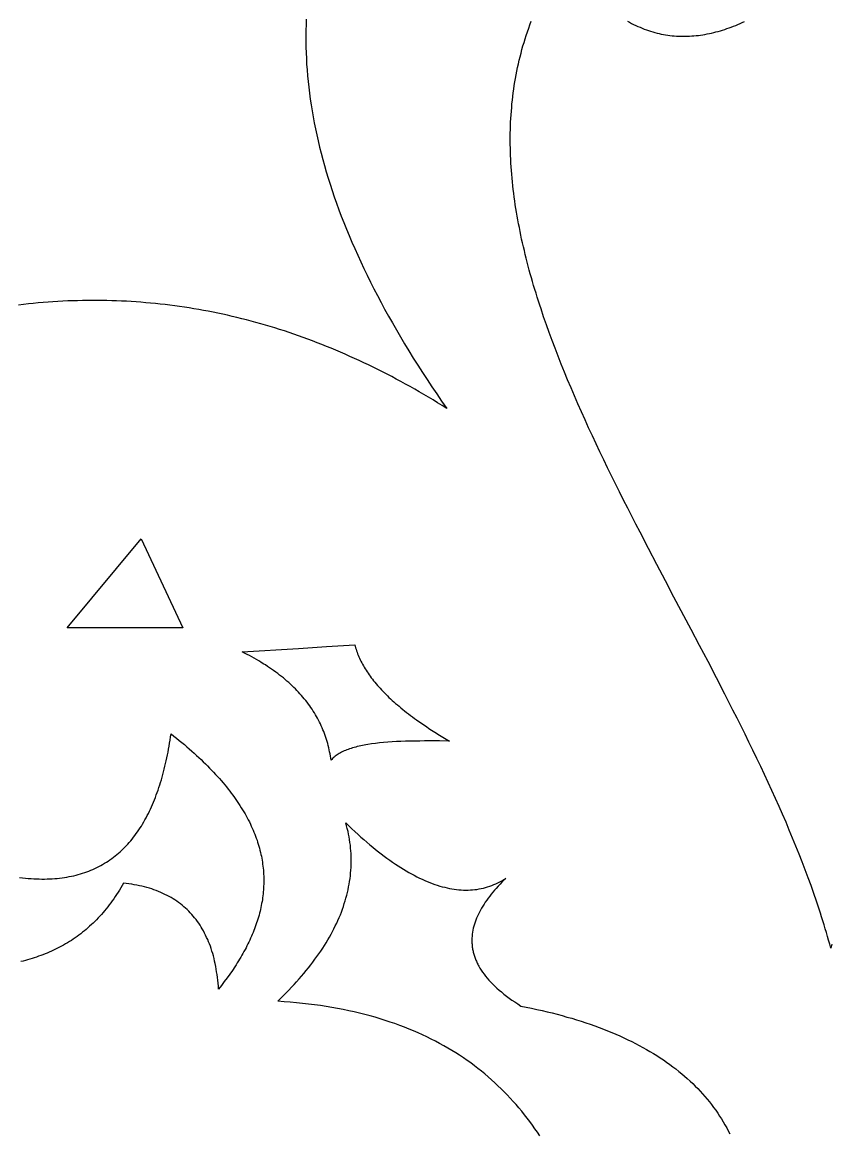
# Model space of a CAD drawing. Extents: x -4113 to -3113, y 1469 to 2469.
# Drawn here: x -3839.8 to -3759.7, y 1705.8 to 1816.1 of the extents above; entities that cross this region are included whole.
import ezdxf

# ---------------------------------------------------------------- set-up
doc = ezdxf.new("R2010")
doc.units = 0
doc.layers.add('PLAN_1', color=18, linetype='CONTINUOUS')

msp = doc.modelspace()

# ---------------------------------------------------------------- linework, layer by layer
at = {"layer": 'PLAN_1'}
for points in [[(-3811.69, 1816.36), (-3811.71, 1815.81), (-3811.72, 1815.26), (-3811.73, 1814.7), (-3811.73, 1814.14), (-3811.72, 1813.59), (-3811.7, 1813.02), (-3811.68, 1812.46), (-3811.65, 1811.89), (-3811.61, 1811.32), (-3811.56, 1810.75), (-3811.51, 1810.17), (-3811.44, 1809.6), (-3811.37, 1809.02), (-3811.29, 1808.43), (-3811.21, 1807.85), (-3811.11, 1807.26), (-3811.01, 1806.67), (-3810.9, 1806.07), (-3810.78, 1805.48), (-3810.65, 1804.88), (-3810.51, 1804.28), (-3810.37, 1803.67), (-3810.22, 1803.06), (-3810.05, 1802.45), (-3809.89, 1801.84), (-3809.71, 1801.22), (-3809.52, 1800.6), (-3809.32, 1799.98), (-3809.12, 1799.36), (-3808.91, 1798.73), (-3808.69, 1798.1), (-3808.46, 1797.46), (-3808.22, 1796.83), (-3807.97, 1796.19), (-3807.71, 1795.54), (-3807.44, 1794.9), (-3807.17, 1794.25), (-3806.89, 1793.6), (-3806.59, 1792.94), (-3806.29, 1792.29), (-3805.98, 1791.62), (-3805.66, 1790.96), (-3805.33, 1790.29), (-3804.99, 1789.62), (-3804.64, 1788.95), (-3804.28, 1788.27), (-3803.92, 1787.59), (-3803.54, 1786.91), (-3803.15, 1786.23), (-3802.76, 1785.54), (-3802.35, 1784.84), (-3801.94, 1784.15), (-3801.51, 1783.45), (-3801.08, 1782.75), (-3800.63, 1782.04), (-3800.18, 1781.33), (-3799.72, 1780.62), (-3799.24, 1779.91), (-3798.76, 1779.19), (-3798.27, 1778.47), (-3797.76, 1777.74), (-3798.22, 1778.03), (-3798.67, 1778.31), (-3799.12, 1778.59), (-3799.58, 1778.86), (-3800.03, 1779.13), (-3800.49, 1779.39), (-3800.94, 1779.66), (-3801.4, 1779.92), (-3801.85, 1780.17), (-3802.31, 1780.42), (-3802.77, 1780.67), (-3803.22, 1780.91), (-3803.68, 1781.15), (-3804.14, 1781.38), (-3804.6, 1781.62), (-3805.06, 1781.84), (-3805.52, 1782.07), (-3805.98, 1782.29), (-3806.44, 1782.5), (-3806.9, 1782.71), (-3807.36, 1782.92), (-3807.82, 1783.13), (-3808.28, 1783.33), (-3808.75, 1783.52), (-3809.21, 1783.72), (-3809.67, 1783.91), (-3810.14, 1784.09), (-3810.6, 1784.27), (-3811.07, 1784.45), (-3811.53, 1784.62), (-3812, 1784.79), (-3812.46, 1784.96), (-3812.93, 1785.12), (-3813.39, 1785.28), (-3813.86, 1785.44), (-3814.33, 1785.59), (-3814.8, 1785.73), (-3815.27, 1785.88), (-3815.74, 1786.02), (-3816.2, 1786.15), (-3816.67, 1786.28), (-3817.14, 1786.41), (-3817.61, 1786.53), (-3818.09, 1786.65), (-3818.56, 1786.77), (-3819.03, 1786.88), (-3819.5, 1786.99), (-3819.97, 1787.09), (-3820.45, 1787.2), (-3820.92, 1787.29), (-3821.4, 1787.39), (-3821.87, 1787.47), (-3822.34, 1787.56), (-3822.82, 1787.64), (-3823.3, 1787.72), (-3823.77, 1787.79), (-3824.25, 1787.86), (-3824.72, 1787.93), (-3825.2, 1787.99), (-3825.68, 1788.05), (-3826.16, 1788.1), (-3826.64, 1788.15), (-3827.12, 1788.2), (-3827.6, 1788.24), (-3828.08, 1788.28), (-3828.56, 1788.32), (-3829.04, 1788.35), (-3829.52, 1788.38), (-3830, 1788.4), (-3830.48, 1788.42), (-3830.96, 1788.44), (-3831.45, 1788.45), (-3831.93, 1788.46), (-3832.41, 1788.46), (-3832.9, 1788.46), (-3833.38, 1788.46), (-3833.87, 1788.45), (-3834.35, 1788.44), (-3834.84, 1788.43), (-3835.33, 1788.41), (-3835.81, 1788.39), (-3836.3, 1788.36), (-3836.79, 1788.33), (-3837.28, 1788.3), (-3837.76, 1788.26), (-3838.25, 1788.22), (-3838.74, 1788.17), (-3839.23, 1788.12), (-3839.72, 1788.07), (-3840.21, 1788.01)], [(-3759.6, 1724.62), (-3759.7, 1724.24), (-3759.81, 1724.62), (-3759.92, 1725.01), (-3760.02, 1725.39), (-3760.14, 1725.78), (-3760.25, 1726.16), (-3760.37, 1726.55), (-3760.49, 1726.94), (-3760.61, 1727.32), (-3760.73, 1727.71), (-3760.86, 1728.1), (-3760.98, 1728.49), (-3761.11, 1728.88), (-3761.38, 1729.65), (-3761.66, 1730.43), (-3761.94, 1731.21), (-3762.23, 1732), (-3762.53, 1732.78), (-3762.84, 1733.56), (-3763.15, 1734.35), (-3763.48, 1735.13), (-3763.81, 1735.92), (-3764.14, 1736.71), (-3764.48, 1737.5), (-3764.83, 1738.29), (-3765.18, 1739.08), (-3765.54, 1739.87), (-3765.91, 1740.67), (-3766.28, 1741.46), (-3766.65, 1742.25), (-3767.03, 1743.05), (-3767.42, 1743.85), (-3767.81, 1744.64), (-3768.2, 1745.44), (-3768.59, 1746.24), (-3768.99, 1747.04), (-3769.4, 1747.84), (-3769.8, 1748.63), (-3770.21, 1749.43), (-3771.04, 1751.04), (-3771.87, 1752.64), (-3772.71, 1754.24), (-3773.55, 1755.84), (-3775.25, 1759.05), (-3776.09, 1760.66), (-3776.93, 1762.26), (-3777.77, 1763.86), (-3778.6, 1765.47), (-3779.02, 1766.27), (-3779.42, 1767.07), (-3779.83, 1767.87), (-3780.24, 1768.67), (-3780.64, 1769.47), (-3781.03, 1770.26), (-3781.43, 1771.06), (-3781.82, 1771.86), (-3782.2, 1772.65), (-3782.58, 1773.45), (-3782.96, 1774.25), (-3783.33, 1775.04), (-3783.7, 1775.83), (-3784.06, 1776.63), (-3784.41, 1777.42), (-3784.76, 1778.21), (-3785.11, 1779), (-3785.44, 1779.79), (-3785.78, 1780.58), (-3786.1, 1781.36), (-3786.42, 1782.15), (-3786.73, 1782.93), (-3787.03, 1783.72), (-3787.32, 1784.5), (-3787.61, 1785.28), (-3787.89, 1786.06), (-3788.16, 1786.84), (-3788.42, 1787.62), (-3788.54, 1788.01), (-3788.67, 1788.39), (-3788.79, 1788.78), (-3788.91, 1789.17), (-3789.03, 1789.56), (-3789.15, 1789.94), (-3789.26, 1790.33), (-3789.37, 1790.71), (-3789.48, 1791.1), (-3789.58, 1791.48), (-3789.69, 1791.87), (-3789.79, 1792.25), (-3789.89, 1792.64), (-3789.98, 1793.02), (-3790.07, 1793.4), (-3790.16, 1793.78), (-3790.25, 1794.17), (-3790.34, 1794.55), (-3790.42, 1794.93), (-3790.5, 1795.31), (-3790.57, 1795.69), (-3790.65, 1796.07), (-3790.72, 1796.45), (-3790.78, 1796.83), (-3790.85, 1797.21), (-3790.91, 1797.59), (-3790.97, 1797.96), (-3791.02, 1798.34), (-3791.08, 1798.72), (-3791.13, 1799.09), (-3791.17, 1799.47), (-3791.21, 1799.84), (-3791.25, 1800.22), (-3791.29, 1800.59), (-3791.32, 1800.97), (-3791.35, 1801.34), (-3791.38, 1801.71), (-3791.4, 1802.08), (-3791.42, 1802.46), (-3791.44, 1802.83), (-3791.45, 1803.2), (-3791.46, 1803.57), (-3791.47, 1803.94), (-3791.47, 1804.31), (-3791.47, 1804.68), (-3791.47, 1805.04), (-3791.46, 1805.41), (-3791.45, 1805.78), (-3791.43, 1806.14), (-3791.41, 1806.51), (-3791.39, 1806.87), (-3791.36, 1807.24), (-3791.33, 1807.6), (-3791.3, 1807.97), (-3791.26, 1808.33), (-3791.22, 1808.69), (-3791.17, 1809.05), (-3791.12, 1809.41), (-3791.07, 1809.77), (-3791.01, 1810.13), (-3790.95, 1810.49), (-3790.88, 1810.85), (-3790.81, 1811.21), (-3790.74, 1811.57), (-3790.66, 1811.92), (-3790.58, 1812.28), (-3790.49, 1812.63), (-3790.4, 1812.99), (-3790.31, 1813.34), (-3790.21, 1813.7), (-3790.1, 1814.05), (-3789.99, 1814.4), (-3789.88, 1814.75), (-3789.77, 1815.1), (-3789.64, 1815.45), (-3789.52, 1815.8), (-3789.39, 1816.15)], [(-3779.86, 1816.17), (-3779.65, 1816.05), (-3779.45, 1815.94), (-3779.24, 1815.84), (-3779.03, 1815.73), (-3778.82, 1815.64), (-3778.61, 1815.55), (-3778.4, 1815.46), (-3778.19, 1815.38), (-3777.98, 1815.3), (-3777.77, 1815.23), (-3777.56, 1815.16), (-3777.35, 1815.09), (-3777.14, 1815.03), (-3776.92, 1814.98), (-3776.71, 1814.93), (-3776.5, 1814.88), (-3776.28, 1814.84), (-3776.07, 1814.8), (-3775.85, 1814.77), (-3775.64, 1814.74), (-3775.42, 1814.72), (-3775.21, 1814.7), (-3774.99, 1814.68), (-3774.77, 1814.67), (-3774.56, 1814.66), (-3774.34, 1814.66), (-3774.12, 1814.66), (-3773.91, 1814.67), (-3773.69, 1814.67), (-3773.47, 1814.69), (-3773.26, 1814.7), (-3773.04, 1814.73), (-3772.82, 1814.75), (-3772.6, 1814.78), (-3772.39, 1814.81), (-3772.17, 1814.85), (-3771.95, 1814.89), (-3771.73, 1814.93), (-3771.51, 1814.98), (-3771.3, 1815.03), (-3771.08, 1815.09), (-3770.86, 1815.15), (-3770.64, 1815.21), (-3770.43, 1815.27), (-3770.21, 1815.34), (-3769.99, 1815.42), (-3769.77, 1815.49), (-3769.56, 1815.57), (-3769.34, 1815.66), (-3769.12, 1815.74), (-3768.91, 1815.83), (-3768.69, 1815.93), (-3768.48, 1816.02), (-3768.26, 1816.12)], [(-3840.1, 1731.23), (-3839.81, 1731.2), (-3839.53, 1731.17), (-3839.25, 1731.14), (-3838.97, 1731.12), (-3838.7, 1731.11), (-3838.43, 1731.09), (-3838.16, 1731.09), (-3837.9, 1731.08), (-3837.64, 1731.08), (-3837.38, 1731.09), (-3837.12, 1731.1), (-3836.87, 1731.11), (-3836.62, 1731.13), (-3836.38, 1731.15), (-3836.13, 1731.17), (-3835.89, 1731.2), (-3835.65, 1731.24), (-3835.42, 1731.27), (-3835.19, 1731.32), (-3834.96, 1731.36), (-3834.73, 1731.41), (-3834.51, 1731.47), (-3834.29, 1731.52), (-3834.07, 1731.59), (-3833.86, 1731.65), (-3833.65, 1731.72), (-3833.44, 1731.8), (-3833.23, 1731.87), (-3833.03, 1731.96), (-3832.83, 1732.04), (-3832.63, 1732.13), (-3832.44, 1732.23), (-3832.24, 1732.32), (-3832.05, 1732.42), (-3831.87, 1732.53), (-3831.68, 1732.64), (-3831.5, 1732.75), (-3831.32, 1732.87), (-3831.15, 1732.99), (-3830.97, 1733.11), (-3830.8, 1733.24), (-3830.63, 1733.37), (-3830.47, 1733.5), (-3830.3, 1733.64), (-3830.14, 1733.79), (-3829.98, 1733.93), (-3829.83, 1734.08), (-3829.68, 1734.23), (-3829.53, 1734.39), (-3829.38, 1734.55), (-3829.23, 1734.71), (-3829.09, 1734.88), (-3828.95, 1735.05), (-3828.81, 1735.23), (-3828.68, 1735.4), (-3828.54, 1735.59), (-3828.41, 1735.77), (-3828.28, 1735.96), (-3828.16, 1736.15), (-3828.03, 1736.34), (-3827.91, 1736.54), (-3827.8, 1736.74), (-3827.68, 1736.95), (-3827.57, 1737.16), (-3827.45, 1737.37), (-3827.34, 1737.58), (-3827.24, 1737.8), (-3827.13, 1738.02), (-3827.03, 1738.25), (-3826.93, 1738.48), (-3826.83, 1738.71), (-3826.74, 1738.94), (-3826.64, 1739.18), (-3826.55, 1739.42), (-3826.46, 1739.66), (-3826.38, 1739.91), (-3826.29, 1740.16), (-3826.21, 1740.41), (-3826.13, 1740.67), (-3826.05, 1740.93), (-3825.98, 1741.19), (-3825.9, 1741.45), (-3825.83, 1741.72), (-3825.76, 1741.99), (-3825.7, 1742.27), (-3825.63, 1742.54), (-3825.57, 1742.82), (-3825.51, 1743.11), (-3825.45, 1743.39), (-3825.39, 1743.68), (-3825.34, 1743.97), (-3825.28, 1744.27), (-3825.23, 1744.56), (-3825.18, 1744.86), (-3825.14, 1745.17), (-3825.09, 1745.47), (-3824.82, 1745.26), (-3824.55, 1745.04), (-3824.29, 1744.83), (-3824.03, 1744.62), (-3823.77, 1744.41), (-3823.53, 1744.19), (-3823.28, 1743.98), (-3823.04, 1743.77), (-3822.8, 1743.56), (-3822.57, 1743.35), (-3822.34, 1743.14), (-3822.12, 1742.93), (-3821.9, 1742.72), (-3821.68, 1742.51), (-3821.47, 1742.3), (-3821.27, 1742.09), (-3821.07, 1741.88), (-3820.87, 1741.67), (-3820.67, 1741.46), (-3820.48, 1741.25), (-3820.3, 1741.04), (-3820.12, 1740.84), (-3819.94, 1740.63), (-3819.77, 1740.42), (-3819.6, 1740.21), (-3819.43, 1740.01), (-3819.27, 1739.8), (-3819.12, 1739.59), (-3818.96, 1739.39), (-3818.81, 1739.18), (-3818.67, 1738.98), (-3818.53, 1738.77), (-3818.39, 1738.57), (-3818.26, 1738.36), (-3818.13, 1738.16), (-3818, 1737.96), (-3817.88, 1737.75), (-3817.76, 1737.55), (-3817.65, 1737.35), (-3817.54, 1737.14), (-3817.43, 1736.94), (-3817.33, 1736.74), (-3817.23, 1736.54), (-3817.14, 1736.33), (-3817.05, 1736.13), (-3816.96, 1735.93), (-3816.87, 1735.73), (-3816.79, 1735.53), (-3816.72, 1735.33), (-3816.64, 1735.13), (-3816.57, 1734.93), (-3816.51, 1734.73), (-3816.44, 1734.53), (-3816.38, 1734.33), (-3816.33, 1734.13), (-3816.28, 1733.93), (-3816.23, 1733.73), (-3816.18, 1733.53), (-3816.14, 1733.34), (-3816.1, 1733.14), (-3816.07, 1732.94), (-3816.03, 1732.74), (-3816.01, 1732.55), (-3815.98, 1732.35), (-3815.96, 1732.15), (-3815.94, 1731.96), (-3815.93, 1731.76), (-3815.91, 1731.56), (-3815.9, 1731.37), (-3815.9, 1731.17), (-3815.9, 1730.98), (-3815.9, 1730.78), (-3815.9, 1730.59), (-3815.91, 1730.39), (-3815.92, 1730.2), (-3815.93, 1730), (-3815.95, 1729.81), (-3815.97, 1729.61), (-3815.99, 1729.42), (-3816.01, 1729.23), (-3816.04, 1729.03), (-3816.07, 1728.84), (-3816.11, 1728.65), (-3816.15, 1728.46), (-3816.19, 1728.26), (-3816.23, 1728.07), (-3816.27, 1727.88), (-3816.32, 1727.69), (-3816.37, 1727.5), (-3816.43, 1727.3), (-3816.49, 1727.11), (-3816.55, 1726.92), (-3816.61, 1726.73), (-3816.67, 1726.54), (-3816.74, 1726.35), (-3816.81, 1726.16), (-3816.89, 1725.97), (-3816.96, 1725.78), (-3817.04, 1725.59), (-3817.12, 1725.4), (-3817.21, 1725.21), (-3817.29, 1725.02), (-3817.38, 1724.83), (-3817.47, 1724.65), (-3817.57, 1724.46), (-3817.66, 1724.27), (-3817.76, 1724.08), (-3817.86, 1723.89), (-3817.97, 1723.7), (-3818.07, 1723.52), (-3818.18, 1723.33), (-3818.29, 1723.14), (-3818.41, 1722.96), (-3818.52, 1722.77), (-3818.64, 1722.58), (-3818.76, 1722.39), (-3819.01, 1722.02), (-3819.27, 1721.65), (-3819.53, 1721.28), (-3819.81, 1720.91), (-3820.09, 1720.54), (-3820.38, 1720.17), (-3820.4, 1720.47), (-3820.43, 1720.76), (-3820.45, 1721.05), (-3820.49, 1721.33), (-3820.52, 1721.61), (-3820.57, 1721.88), (-3820.61, 1722.16), (-3820.66, 1722.42), (-3820.71, 1722.69), (-3820.77, 1722.94), (-3820.83, 1723.2), (-3820.89, 1723.45), (-3820.96, 1723.7), (-3821.04, 1723.94), (-3821.11, 1724.18), (-3821.19, 1724.41), (-3821.28, 1724.64), (-3821.37, 1724.86), (-3821.46, 1725.08), (-3821.56, 1725.3), (-3821.66, 1725.51), (-3821.76, 1725.72), (-3821.87, 1725.93), (-3821.99, 1726.13), (-3822.1, 1726.32), (-3822.22, 1726.51), (-3822.35, 1726.7), (-3822.48, 1726.88), (-3822.61, 1727.06), (-3822.75, 1727.24), (-3822.89, 1727.41), (-3823.03, 1727.57), (-3823.18, 1727.74), (-3823.34, 1727.89), (-3823.49, 1728.05), (-3823.65, 1728.2), (-3823.82, 1728.34), (-3823.99, 1728.48), (-3824.16, 1728.62), (-3824.34, 1728.75), (-3824.52, 1728.88), (-3824.71, 1729.01), (-3824.89, 1729.13), (-3825.09, 1729.24), (-3825.29, 1729.35), (-3825.49, 1729.46), (-3825.69, 1729.56), (-3825.9, 1729.66), (-3826.11, 1729.76), (-3826.33, 1729.85), (-3826.55, 1729.93), (-3826.78, 1730.02), (-3827.01, 1730.1), (-3827.24, 1730.17), (-3827.48, 1730.24), (-3827.72, 1730.3), (-3827.97, 1730.37), (-3828.22, 1730.42), (-3828.47, 1730.48), (-3828.73, 1730.52), (-3828.99, 1730.57), (-3829.26, 1730.61), (-3829.53, 1730.65), (-3829.8, 1730.68), (-3829.93, 1730.44), (-3830.07, 1730.21), (-3830.2, 1729.99), (-3830.34, 1729.77), (-3830.48, 1729.55), (-3830.62, 1729.34), (-3830.77, 1729.13), (-3830.91, 1728.92), (-3831.06, 1728.72), (-3831.21, 1728.52), (-3831.36, 1728.32), (-3831.52, 1728.13), (-3831.67, 1727.94), (-3831.83, 1727.75), (-3831.99, 1727.57), (-3832.15, 1727.39), (-3832.31, 1727.22), (-3832.48, 1727.05), (-3832.65, 1726.88), (-3832.81, 1726.72), (-3832.98, 1726.56), (-3833.16, 1726.4), (-3833.33, 1726.24), (-3833.51, 1726.09), (-3833.68, 1725.95), (-3833.86, 1725.8), (-3834.04, 1725.66), (-3834.23, 1725.52), (-3834.41, 1725.39), (-3834.6, 1725.26), (-3834.78, 1725.13), (-3834.97, 1725), (-3835.16, 1724.88), (-3835.36, 1724.76), (-3835.55, 1724.65), (-3835.75, 1724.54), (-3835.94, 1724.43), (-3836.14, 1724.32), (-3836.34, 1724.22), (-3836.55, 1724.12), (-3836.75, 1724.02), (-3836.95, 1723.92), (-3837.16, 1723.83), (-3837.37, 1723.74), (-3837.58, 1723.66), (-3837.79, 1723.57), (-3838, 1723.49), (-3838.22, 1723.42), (-3838.43, 1723.34), (-3838.65, 1723.27), (-3838.87, 1723.2), (-3839.09, 1723.14), (-3839.31, 1723.07), (-3839.53, 1723.01), (-3839.76, 1722.95), (-3839.99, 1722.9)], [(-3788.54, 1705.61), (-3788.78, 1705.97), (-3789.03, 1706.32), (-3789.28, 1706.68), (-3789.54, 1707.03), (-3789.8, 1707.37), (-3790.06, 1707.71), (-3790.33, 1708.05), (-3790.61, 1708.38), (-3790.89, 1708.71), (-3791.18, 1709.03), (-3791.47, 1709.35), (-3791.76, 1709.67), (-3792.07, 1709.98), (-3792.37, 1710.28), (-3792.69, 1710.59), (-3793, 1710.88), (-3793.33, 1711.18), (-3793.66, 1711.46), (-3793.99, 1711.75), (-3794.33, 1712.03), (-3794.68, 1712.3), (-3795.03, 1712.57), (-3795.39, 1712.84), (-3795.75, 1713.1), (-3796.12, 1713.35), (-3796.5, 1713.6), (-3796.88, 1713.85), (-3797.27, 1714.09), (-3797.66, 1714.32), (-3798.06, 1714.55), (-3798.47, 1714.78), (-3798.89, 1715), (-3799.31, 1715.21), (-3799.73, 1715.42), (-3800.16, 1715.63), (-3800.6, 1715.83), (-3801.05, 1716.02), (-3801.5, 1716.21), (-3801.96, 1716.39), (-3802.43, 1716.57), (-3802.9, 1716.74), (-3803.38, 1716.9), (-3803.87, 1717.06), (-3804.36, 1717.22), (-3804.86, 1717.37), (-3805.37, 1717.51), (-3805.89, 1717.65), (-3806.41, 1717.78), (-3806.94, 1717.9), (-3807.48, 1718.02), (-3808.02, 1718.13), (-3808.58, 1718.24), (-3809.14, 1718.34), (-3809.7, 1718.44), (-3810.28, 1718.53), (-3810.86, 1718.61), (-3811.45, 1718.68), (-3812.05, 1718.75), (-3812.65, 1718.82), (-3813.27, 1718.87), (-3813.89, 1718.92), (-3814.52, 1718.97), (-3814.23, 1719.24), (-3813.95, 1719.52), (-3813.68, 1719.8), (-3813.41, 1720.07), (-3813.15, 1720.35), (-3812.89, 1720.63), (-3812.64, 1720.9), (-3812.39, 1721.18), (-3812.15, 1721.46), (-3811.92, 1721.73), (-3811.69, 1722.01), (-3811.46, 1722.29), (-3811.25, 1722.56), (-3811.04, 1722.84), (-3810.83, 1723.12), (-3810.63, 1723.39), (-3810.44, 1723.67), (-3810.25, 1723.94), (-3810.06, 1724.22), (-3809.89, 1724.5), (-3809.71, 1724.77), (-3809.55, 1725.05), (-3809.39, 1725.33), (-3809.23, 1725.6), (-3809.09, 1725.88), (-3808.94, 1726.15), (-3808.81, 1726.43), (-3808.67, 1726.71), (-3808.55, 1726.98), (-3808.43, 1727.26), (-3808.31, 1727.54), (-3808.21, 1727.81), (-3808.1, 1728.09), (-3808.01, 1728.36), (-3807.92, 1728.64), (-3807.83, 1728.92), (-3807.75, 1729.19), (-3807.68, 1729.47), (-3807.61, 1729.74), (-3807.54, 1730.02), (-3807.49, 1730.3), (-3807.44, 1730.57), (-3807.39, 1730.85), (-3807.35, 1731.12), (-3807.32, 1731.4), (-3807.29, 1731.68), (-3807.27, 1731.95), (-3807.25, 1732.23), (-3807.24, 1732.5), (-3807.23, 1732.78), (-3807.23, 1733.06), (-3807.24, 1733.33), (-3807.25, 1733.61), (-3807.27, 1733.88), (-3807.29, 1734.16), (-3807.32, 1734.43), (-3807.36, 1734.71), (-3807.4, 1734.99), (-3807.44, 1735.26), (-3807.5, 1735.54), (-3807.55, 1735.81), (-3807.62, 1736.09), (-3807.69, 1736.37), (-3807.76, 1736.64), (-3807.46, 1736.35), (-3807.16, 1736.07), (-3806.86, 1735.79), (-3806.56, 1735.51), (-3806.27, 1735.25), (-3805.97, 1734.99), (-3805.68, 1734.74), (-3805.39, 1734.49), (-3805.1, 1734.25), (-3804.82, 1734.02), (-3804.53, 1733.79), (-3804.25, 1733.57), (-3803.97, 1733.36), (-3803.69, 1733.15), (-3803.41, 1732.95), (-3803.13, 1732.76), (-3802.86, 1732.57), (-3802.59, 1732.39), (-3802.31, 1732.22), (-3802.05, 1732.05), (-3801.78, 1731.89), (-3801.51, 1731.74), (-3801.25, 1731.59), (-3800.98, 1731.45), (-3800.72, 1731.31), (-3800.47, 1731.18), (-3800.21, 1731.06), (-3799.95, 1730.95), (-3799.7, 1730.84), (-3799.45, 1730.73), (-3799.2, 1730.64), (-3798.95, 1730.55), (-3798.7, 1730.47), (-3798.46, 1730.39), (-3798.21, 1730.32), (-3797.97, 1730.26), (-3797.73, 1730.2), (-3797.49, 1730.15), (-3797.26, 1730.11), (-3797.02, 1730.07), (-3796.79, 1730.04), (-3796.56, 1730.02), (-3796.33, 1730), (-3796.1, 1729.99), (-3795.87, 1729.99), (-3795.65, 1729.99), (-3795.42, 1730), (-3795.2, 1730.01), (-3794.98, 1730.04), (-3794.77, 1730.06), (-3794.55, 1730.1), (-3794.34, 1730.14), (-3794.12, 1730.19), (-3793.91, 1730.25), (-3793.71, 1730.31), (-3793.5, 1730.37), (-3793.29, 1730.45), (-3793.09, 1730.53), (-3792.89, 1730.62), (-3792.69, 1730.71), (-3792.49, 1730.81), (-3792.29, 1730.92), (-3792.1, 1731.03), (-3791.9, 1731.15), (-3792.1, 1730.96), (-3792.3, 1730.76), (-3792.48, 1730.56), (-3792.67, 1730.36), (-3792.85, 1730.16), (-3793.02, 1729.97), (-3793.19, 1729.77), (-3793.35, 1729.57), (-3793.5, 1729.37), (-3793.65, 1729.17), (-3793.8, 1728.98), (-3793.94, 1728.78), (-3794.07, 1728.58), (-3794.19, 1728.38), (-3794.31, 1728.18), (-3794.42, 1727.99), (-3794.53, 1727.79), (-3794.63, 1727.59), (-3794.72, 1727.39), (-3794.81, 1727.19), (-3794.89, 1727), (-3794.96, 1726.8), (-3795.02, 1726.6), (-3795.08, 1726.4), (-3795.13, 1726.2), (-3795.18, 1726.01), (-3795.21, 1725.81), (-3795.24, 1725.61), (-3795.26, 1725.41), (-3795.27, 1725.21), (-3795.28, 1725.02), (-3795.28, 1724.82), (-3795.27, 1724.72), (-3795.26, 1724.62), (-3795.26, 1724.52), (-3795.24, 1724.42), (-3795.23, 1724.32), (-3795.22, 1724.23), (-3795.2, 1724.13), (-3795.18, 1724.03), (-3795.16, 1723.93), (-3795.14, 1723.83), (-3795.11, 1723.73), (-3795.09, 1723.63), (-3795.06, 1723.53), (-3795.02, 1723.43), (-3794.99, 1723.34), (-3794.95, 1723.24), (-3794.92, 1723.14), (-3794.88, 1723.04), (-3794.83, 1722.94), (-3794.79, 1722.84), (-3794.74, 1722.74), (-3794.69, 1722.64), (-3794.64, 1722.54), (-3794.59, 1722.45), (-3794.47, 1722.25), (-3794.35, 1722.05), (-3794.21, 1721.85), (-3794.07, 1721.65), (-3793.92, 1721.46), (-3793.76, 1721.26), (-3793.58, 1721.06), (-3793.4, 1720.86), (-3793.21, 1720.67), (-3793.01, 1720.47), (-3792.8, 1720.27), (-3792.58, 1720.07), (-3792.34, 1719.88), (-3792.1, 1719.68), (-3791.85, 1719.48), (-3791.59, 1719.28), (-3791.31, 1719.08), (-3791.03, 1718.89), (-3790.73, 1718.69), (-3790.42, 1718.49), (-3789.89, 1718.38), (-3789.36, 1718.27), (-3788.84, 1718.16), (-3788.32, 1718.04), (-3787.81, 1717.92), (-3787.31, 1717.8), (-3786.82, 1717.67), (-3786.33, 1717.54), (-3785.85, 1717.4), (-3785.37, 1717.27), (-3784.9, 1717.12), (-3784.44, 1716.98), (-3783.99, 1716.83), (-3783.54, 1716.68), (-3783.1, 1716.52), (-3782.67, 1716.36), (-3782.24, 1716.2), (-3781.82, 1716.03), (-3781.4, 1715.86), (-3781, 1715.69), (-3780.6, 1715.52), (-3780.2, 1715.34), (-3779.81, 1715.15), (-3779.43, 1714.97), (-3779.06, 1714.78), (-3778.69, 1714.58), (-3778.33, 1714.39), (-3777.97, 1714.19), (-3777.62, 1713.99), (-3777.28, 1713.78), (-3776.94, 1713.57), (-3776.61, 1713.36), (-3776.29, 1713.14), (-3775.97, 1712.92), (-3775.66, 1712.7), (-3775.35, 1712.47), (-3775.06, 1712.25), (-3774.76, 1712.01), (-3774.48, 1711.78), (-3774.2, 1711.54), (-3773.92, 1711.3), (-3773.65, 1711.05), (-3773.39, 1710.8), (-3773.14, 1710.55), (-3772.89, 1710.3), (-3772.64, 1710.04), (-3772.41, 1709.78), (-3772.18, 1709.52), (-3771.95, 1709.25), (-3771.73, 1708.98), (-3771.52, 1708.71), (-3771.31, 1708.43), (-3771.11, 1708.15), (-3770.91, 1707.87), (-3770.72, 1707.58), (-3770.54, 1707.29), (-3770.36, 1707), (-3770.19, 1706.71), (-3770.02, 1706.41), (-3769.86, 1706.11), (-3769.71, 1705.81)]]:
    msp.add_lwpolyline(points, dxfattribs=at)
for points in [[(-3828.04, 1764.82), (-3823.91, 1755.99), (-3835.38, 1755.99)], [(-3818.05, 1753.61), (-3812.46, 1753.96), (-3809.67, 1754.14), (-3806.88, 1754.32), (-3806.84, 1754.17), (-3806.8, 1754.02), (-3806.75, 1753.87), (-3806.71, 1753.72), (-3806.65, 1753.57), (-3806.6, 1753.42), (-3806.54, 1753.27), (-3806.48, 1753.13), (-3806.41, 1752.98), (-3806.34, 1752.83), (-3806.27, 1752.68), (-3806.19, 1752.53), (-3806.11, 1752.38), (-3806.03, 1752.23), (-3805.94, 1752.08), (-3805.85, 1751.93), (-3805.76, 1751.78), (-3805.66, 1751.64), (-3805.56, 1751.49), (-3805.46, 1751.34), (-3805.35, 1751.19), (-3805.24, 1751.04), (-3805.13, 1750.89), (-3805.01, 1750.74), (-3804.89, 1750.59), (-3804.77, 1750.44), (-3804.64, 1750.29), (-3804.51, 1750.14), (-3804.37, 1750), (-3804.23, 1749.85), (-3804.09, 1749.7), (-3803.95, 1749.55), (-3803.8, 1749.4), (-3803.65, 1749.25), (-3803.49, 1749.1), (-3803.33, 1748.95), (-3803.17, 1748.8), (-3803, 1748.65), (-3802.84, 1748.5), (-3802.66, 1748.35), (-3802.49, 1748.21), (-3802.31, 1748.06), (-3802.12, 1747.91), (-3801.94, 1747.76), (-3801.75, 1747.61), (-3801.55, 1747.46), (-3801.36, 1747.31), (-3801.16, 1747.16), (-3800.95, 1747.01), (-3800.75, 1746.86), (-3800.32, 1746.56), (-3799.88, 1746.26), (-3799.43, 1745.96), (-3798.96, 1745.66), (-3798.48, 1745.36), (-3797.99, 1745.06), (-3797.48, 1744.76), (-3798.49, 1744.78), (-3798.98, 1744.78), (-3799.47, 1744.78), (-3799.96, 1744.78), (-3800.44, 1744.77), (-3800.92, 1744.77), (-3801.39, 1744.76), (-3801.85, 1744.74), (-3802.3, 1744.73), (-3802.75, 1744.71), (-3803.18, 1744.68), (-3803.61, 1744.65), (-3804.03, 1744.62), (-3804.43, 1744.58), (-3804.83, 1744.53), (-3805.22, 1744.48), (-3805.59, 1744.42), (-3805.77, 1744.39), (-3805.95, 1744.36), (-3806.12, 1744.33), (-3806.29, 1744.29), (-3806.46, 1744.25), (-3806.63, 1744.22), (-3806.79, 1744.17), (-3806.95, 1744.13), (-3807.1, 1744.09), (-3807.25, 1744.04), (-3807.4, 1743.99), (-3807.54, 1743.94), (-3807.68, 1743.89), (-3807.81, 1743.84), (-3807.94, 1743.78), (-3808.07, 1743.72), (-3808.19, 1743.66), (-3808.31, 1743.6), (-3808.42, 1743.54), (-3808.53, 1743.47), (-3808.64, 1743.4), (-3808.73, 1743.33), (-3808.83, 1743.26), (-3808.92, 1743.18), (-3809.01, 1743.11), (-3809.09, 1743.03), (-3809.16, 1742.94), (-3809.23, 1742.86), (-3809.26, 1743.07), (-3809.29, 1743.28), (-3809.33, 1743.49), (-3809.37, 1743.7), (-3809.41, 1743.9), (-3809.46, 1744.11), (-3809.51, 1744.31), (-3809.56, 1744.51), (-3809.62, 1744.71), (-3809.68, 1744.91), (-3809.74, 1745.11), (-3809.81, 1745.31), (-3809.88, 1745.5), (-3809.95, 1745.7), (-3810.03, 1745.89), (-3810.11, 1746.08), (-3810.2, 1746.27), (-3810.28, 1746.46), (-3810.38, 1746.65), (-3810.47, 1746.83), (-3810.57, 1747.02), (-3810.67, 1747.2), (-3810.78, 1747.38), (-3810.88, 1747.56), (-3811, 1747.74), (-3811.11, 1747.92), (-3811.23, 1748.09), (-3811.35, 1748.27), (-3811.48, 1748.44), (-3811.61, 1748.61), (-3811.74, 1748.78), (-3811.88, 1748.95), (-3812.02, 1749.12), (-3812.16, 1749.28), (-3812.31, 1749.45), (-3812.46, 1749.61), (-3812.61, 1749.77), (-3812.77, 1749.93), (-3812.93, 1750.09), (-3813.09, 1750.25), (-3813.26, 1750.4), (-3813.43, 1750.56), (-3813.6, 1750.71), (-3813.78, 1750.87), (-3813.96, 1751.02), (-3814.15, 1751.16), (-3814.33, 1751.31), (-3814.52, 1751.46), (-3814.72, 1751.6), (-3814.92, 1751.75), (-3815.12, 1751.89), (-3815.32, 1752.03), (-3815.53, 1752.17), (-3815.74, 1752.31), (-3815.96, 1752.44), (-3816.18, 1752.58), (-3816.4, 1752.71), (-3816.63, 1752.85), (-3816.85, 1752.98), (-3817.09, 1753.11), (-3817.32, 1753.24), (-3817.56, 1753.36), (-3817.8, 1753.49)]]:
    msp.add_lwpolyline(points, close=True, dxfattribs=at)

doc.saveas('drawing.dxf')
